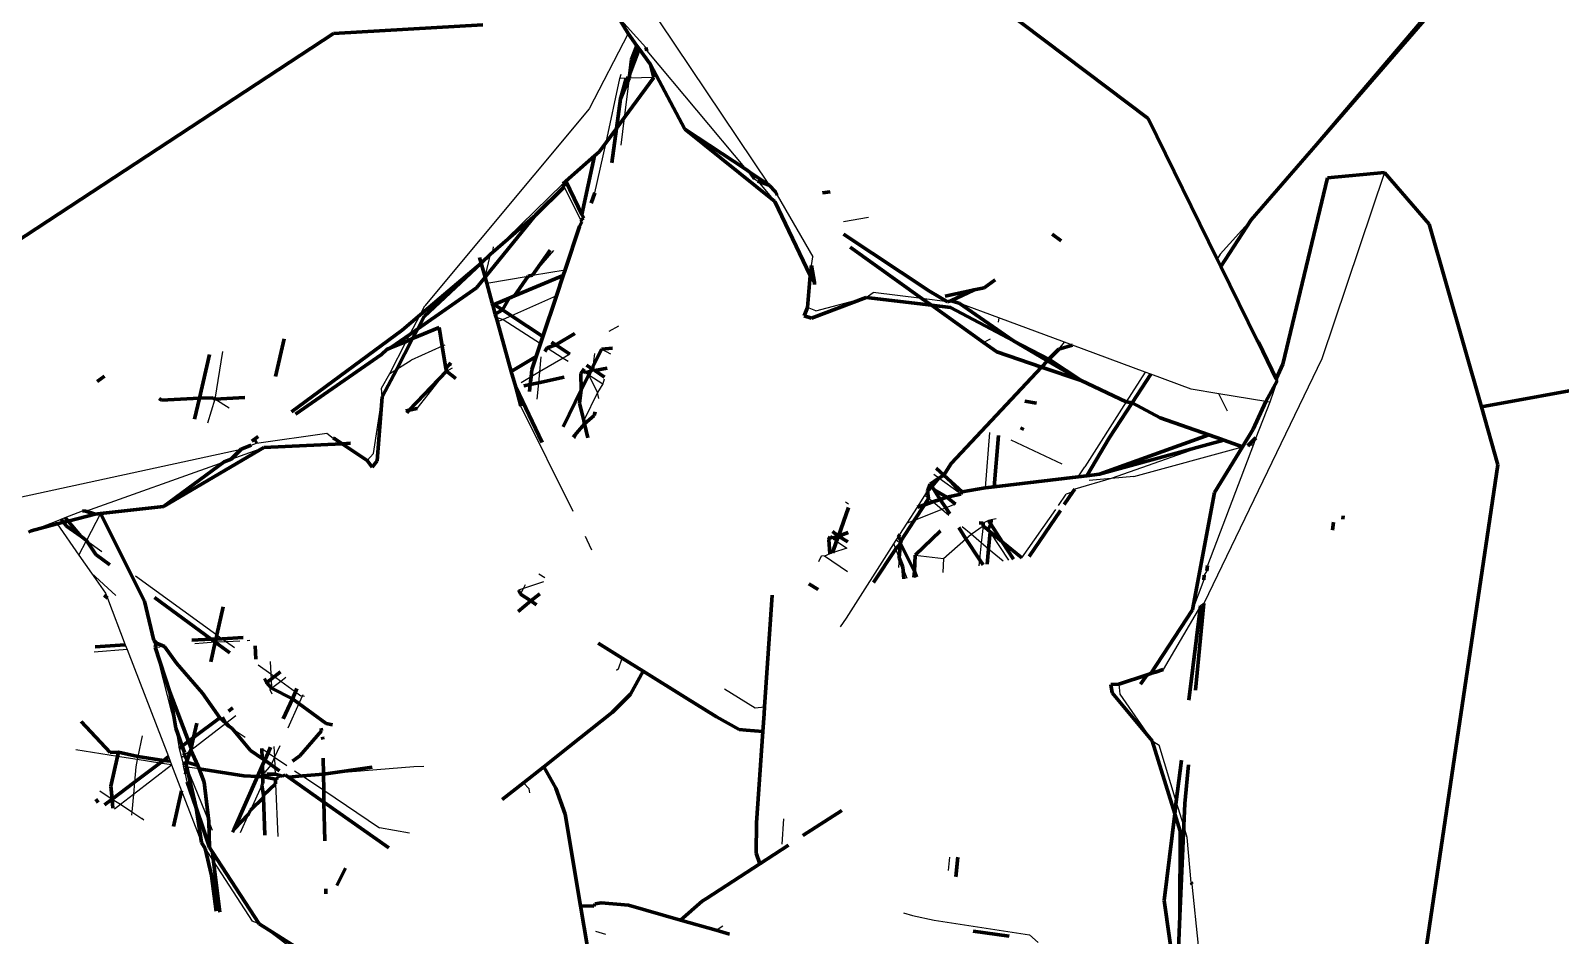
# Model space of a CAD drawing. Header units: millimetres. Extents: x 4307 to 31003, y 2809 to 20009.
# Drawn here: x 11365.02 to 11388.91, y 9350.73 to 9364.86 of the extents above; entities that cross this region are included whole.
import ezdxf

# ---------------------------------------------------------------- set-up
doc = ezdxf.new("R2010")
doc.units = ezdxf.units.MM
doc.layers.add('ProfileEdges', color=7, linetype='Continuous')

msp = doc.modelspace()

# ---------------------------------------------------------------- linework, layer by layer
for p, q in [((11374.251, 9365.884), (11376.559, 9362.45)), ((11384.084, 9361.908), (11387.232, 9365.608)), ((11374.195, 9365.083), (11374.63, 9364.598)), ((11374.356, 9364.816), (11373.747, 9363.64)), ((11374.644, 9364.547), (11376.195, 9362.691)), ((11374.224, 9364.114), (11374.243, 9364.18)), ((11374.325, 9364.117), (11374.224, 9364.114)), ((11374.371, 9364.119), (11374.293, 9363.5)), ((11374.757, 9364.131), (11374.371, 9364.119)), ((11374.009, 9363.113), (11374.224, 9364.114)), ((11373.747, 9363.64), (11371.177, 9360.561)), ((11374.293, 9363.5), (11374.239, 9363.074)), ((11373.836, 9362.329), (11374.009, 9363.113)), ((11372.239, 9361.404), (11373.334, 9362.467)), ((11376.325, 9362.548), (11376.378, 9362.51)), ((11376.378, 9362.51), (11376.647, 9362.194)), ((11386.168, 9362.645), (11385.188, 9359.734)), ((11373.616, 9361.906), (11373.355, 9362.424)), ((11376.684, 9362.291), (11377.239, 9361.331)), ((11377.718, 9361.879), (11378.107, 9361.946)), ((11383.6, 9361.369), (11384.084, 9361.908)), ((11372.119, 9361.009), (11372.205, 9361.372)), ((11372.239, 9361.404), (11372.252, 9361.486)), ((11372.86, 9361.04), (11373.195, 9361.428)), ((11377.219, 9361.193), (11377.239, 9361.331)), ((11383.6, 9361.369), (11383.552, 9361.293)), ((11372.145, 9360.917), (11372.792, 9361.029)), ((11372.86, 9361.04), (11373.37, 9361.128)), ((11371.105, 9360.423), (11371.177, 9360.561)), ((11373.234, 9360.72), (11372.531, 9360.409)), ((11377.287, 9360.485), (11377.153, 9360.536)), ((11377.287, 9360.485), (11378.073, 9360.693)), ((11378.073, 9360.693), (11378.179, 9360.77)), ((11378.943, 9360.677), (11378.179, 9360.77)), ((11379.341, 9360.628), (11378.943, 9360.677)), ((11380.141, 9360.376), (11379.522, 9360.606)), ((11370.943, 9360.117), (11371.105, 9360.423)), ((11372.293, 9360.385), (11372.402, 9360.352)), ((11372.402, 9360.352), (11372.313, 9360.313)), ((11372.531, 9360.409), (11372.402, 9360.352)), ((11372.402, 9360.352), (11372.987, 9359.975)), ((11380.141, 9360.376), (11380.135, 9360.306)), ((11381.171, 9359.994), (11380.141, 9360.376)), ((11370.885, 9360.008), (11370.943, 9360.117)), ((11374.206, 9360.247), (11374.055, 9360.16)), ((11368.019, 9359.848), (11367.901, 9359.103)), ((11370.63, 9359.504), (11370.885, 9360.008)), ((11371.451, 9359.932), (11370.964, 9359.717)), ((11371.493, 9359.95), (11371.451, 9359.932)), ((11373.092, 9359.907), (11373.339, 9359.747)), ((11373.827, 9359.819), (11373.801, 9359.612)), ((11374.084, 9359.806), (11373.936, 9359.886)), ((11379.906, 9359.99), (11379.948, 9360.012)), ((11380.006, 9360.043), (11379.948, 9360.012)), ((11381.079, 9359.884), (11381.171, 9359.994)), ((11381.295, 9359.948), (11381.171, 9359.994)), ((11382.428, 9359.527), (11381.295, 9359.948)), ((11370.74, 9359.574), (11370.964, 9359.717)), ((11371.594, 9359.641), (11371.508, 9359.584)), ((11371.515, 9359.544), (11371.609, 9359.595)), ((11372.991, 9359.765), (11372.968, 9359.53)), ((11373.339, 9359.747), (11372.968, 9359.53)), ((11373.444, 9359.808), (11373.339, 9359.747)), ((11373.339, 9359.747), (11373.417, 9359.697)), ((11385.188, 9359.734), (11383.345, 9355.912)), ((11370.5, 9359.278), (11370.63, 9359.504)), ((11370.63, 9359.504), (11370.74, 9359.574)), ((11371.061, 9358.96), (11371.515, 9359.544)), ((11372.838, 9359.454), (11372.682, 9359.362)), ((11372.968, 9359.53), (11372.838, 9359.454)), ((11372.952, 9359.363), (11372.927, 9359.105)), ((11372.968, 9359.53), (11372.952, 9359.363)), ((11373.69, 9359.52), (11373.74, 9359.488)), ((11373.875, 9359.209), (11373.74, 9359.488)), ((11373.74, 9359.488), (11373.958, 9359.347)), ((11373.958, 9359.347), (11373.875, 9359.209)), ((11373.978, 9359.418), (11373.958, 9359.347)), ((11382.428, 9359.527), (11382.134, 9359.064)), ((11382.517, 9359.494), (11382.428, 9359.527)), ((11383.145, 9359.261), (11382.517, 9359.494)), ((11384.49, 9359.39), (11384.378, 9359.059)), ((11367.901, 9359.103), (11367.787, 9358.733)), ((11368.122, 9358.963), (11367.901, 9359.103)), ((11370.375, 9358.259), (11370.513, 9359.141)), ((11370.513, 9359.141), (11370.5, 9359.278)), ((11373.875, 9359.209), (11373.66, 9358.773)), ((11373.895, 9359.117), (11373.875, 9359.209)), ((11383.579, 9359.19), (11383.145, 9359.261)), ((11383.714, 9358.918), (11383.579, 9359.19)), ((11384.314, 9359.07), (11383.579, 9359.19)), ((11373.495, 9357.349), (11372.68, 9358.996)), ((11382.134, 9359.064), (11381.487, 9358.048)), ((11384.378, 9359.059), (11384.157, 9358.503)), ((11384.378, 9359.059), (11384.314, 9359.07)), ((11368.466, 9358.386), (11368.551, 9358.419)), ((11368.551, 9358.419), (11369.646, 9358.573)), ((11369.646, 9358.573), (11369.745, 9358.496)), ((11373.581, 9358.613), (11373.519, 9358.486)), ((11379.998, 9358.586), (11379.929, 9357.719)), ((11381.132, 9358.089), (11380.335, 9358.465)), ((11383.405, 9358.396), (11381.898, 9357.867)), ((11384.118, 9358.397), (11383.402, 9356.505)), ((11383.629, 9358.474), (11383.405, 9358.396)), ((11384.03, 9358.376), (11384.118, 9358.397)), ((11384.157, 9358.503), (11384.118, 9358.397)), ((11364.592, 9357.518), (11368.311, 9358.325)), ((11368.153, 9358.167), (11368.664, 9358.35)), ((11370.278, 9358.146), (11370.375, 9358.259)), ((11382.251, 9357.899), (11383.949, 9358.361)), ((11365.883, 9357.355), (11368.043, 9358.128)), ((11379.207, 9357.874), (11379.13, 9357.931)), ((11379.283, 9357.919), (11379.522, 9357.64)), ((11381.381, 9357.892), (11381.487, 9358.048)), ((11378.989, 9357.603), (11379.03, 9357.666)), ((11379.522, 9357.64), (11379.207, 9357.874)), ((11381.898, 9357.867), (11381.33, 9357.702)), ((11381.898, 9357.867), (11381.556, 9357.837)), ((11382.251, 9357.899), (11381.898, 9357.867)), ((11377.796, 9357.464), (11377.749, 9357.499)), ((11378.871, 9357.418), (11378.989, 9357.603)), ((11379.046, 9357.555), (11378.989, 9357.603)), ((11379.112, 9357.5), (11379.046, 9357.555)), ((11379.251, 9357.383), (11379.112, 9357.5)), ((11379.464, 9357.467), (11379.315, 9357.408)), ((11379.522, 9357.64), (11379.549, 9357.62)), ((11381.076, 9357.445), (11381.196, 9357.622)), ((11381.301, 9357.658), (11381.196, 9357.622)), ((11365.032, 9357.051), (11365.409, 9357.197)), ((11365.409, 9357.197), (11365.498, 9357.232)), ((11365.409, 9357.197), (11365.437, 9357.156)), ((11365.498, 9357.232), (11365.563, 9357.257)), ((11365.563, 9357.257), (11365.835, 9357.363)), ((11366.115, 9357.318), (11365.896, 9356.898)), ((11378.712, 9357.168), (11378.871, 9357.418)), ((11378.821, 9357.212), (11378.712, 9357.168)), ((11379.251, 9357.383), (11378.821, 9357.212)), ((11379.315, 9357.408), (11379.251, 9357.383)), ((11379.363, 9357.288), (11379.251, 9357.383)), ((11379.98, 9357.209), (11379.9, 9357.167)), ((11380.024, 9357.219), (11379.98, 9357.209)), ((11380.101, 9357.238), (11380.024, 9357.219)), ((11380.5, 9356.627), (11381.032, 9357.381)), ((11365.437, 9357.156), (11365.776, 9356.67)), ((11373.715, 9356.904), (11373.686, 9356.961)), ((11378.598, 9356.99), (11378.712, 9357.168)), ((11379.709, 9356.997), (11379.571, 9357.113)), ((11379.63, 9356.926), (11379.709, 9356.997)), ((11379.709, 9356.997), (11379.896, 9357.126)), ((11379.869, 9356.862), (11379.709, 9356.997)), ((11379.896, 9357.126), (11379.869, 9356.862)), ((11380.302, 9356.591), (11380.007, 9357.034)), ((11365.776, 9356.67), (11365.896, 9356.898)), ((11365.896, 9356.898), (11366.137, 9356.724)), ((11373.788, 9356.747), (11373.715, 9356.904)), ((11377.772, 9356.778), (11377.544, 9356.705)), ((11377.545, 9356.933), (11377.609, 9356.889)), ((11377.609, 9356.889), (11377.772, 9356.778)), ((11377.765, 9355.685), (11378.505, 9356.844)), ((11378.505, 9356.844), (11378.542, 9356.902)), ((11378.533, 9356.77), (11378.505, 9356.844)), ((11378.589, 9356.626), (11378.533, 9356.77)), ((11378.542, 9356.902), (11378.572, 9356.948)), ((11378.608, 9356.853), (11378.542, 9356.902)), ((11379.281, 9356.615), (11379.63, 9356.926)), ((11379.869, 9356.862), (11379.842, 9356.602)), ((11379.984, 9356.765), (11379.869, 9356.862)), ((11380.211, 9356.574), (11379.984, 9356.765)), ((11365.776, 9356.67), (11365.973, 9356.387)), ((11377.332, 9356.569), (11377.372, 9356.657)), ((11377.419, 9356.654), (11377.372, 9356.657)), ((11377.502, 9356.691), (11377.419, 9356.654)), ((11377.778, 9356.41), (11377.419, 9356.654)), ((11377.544, 9356.705), (11377.502, 9356.691)), ((11378.589, 9356.626), (11378.577, 9356.478)), ((11378.712, 9356.306), (11378.644, 9356.481)), ((11378.839, 9356.667), (11379.281, 9356.615)), ((11379.281, 9356.615), (11379.268, 9356.4)), ((11379.842, 9356.602), (11379.833, 9356.504)), ((11366.351, 9356.04), (11365.973, 9356.387)), ((11365.973, 9356.387), (11366.192, 9356.073)), ((11366.661, 9356.345), (11367.933, 9355.424)), ((11373.032, 9356.25), (11372.718, 9356.148)), ((11372.958, 9356.377), (11373.053, 9356.318)), ((11383.343, 9356.285), (11383.17, 9355.816)), ((11383.394, 9356.424), (11383.352, 9356.356)), ((11366.192, 9356.073), (11366.221, 9355.997)), ((11366.221, 9355.997), (11366.501, 9355.27)), ((11372.718, 9356.148), (11372.641, 9356.123)), ((11372.673, 9356.061), (11372.718, 9356.148)), ((11372.718, 9356.148), (11372.751, 9356.211)), ((11383.293, 9355.879), (11382.709, 9354.884)), ((11383.345, 9355.912), (11383.293, 9355.879)), ((11377.671, 9355.547), (11377.765, 9355.685)), ((11367.718, 9355.295), (11367.588, 9355.284)), ((11367.906, 9355.309), (11367.718, 9355.295)), ((11368.084, 9355.315), (11367.906, 9355.309)), ((11367.933, 9355.424), (11368.015, 9355.364)), ((11368.015, 9355.364), (11368.084, 9355.315)), ((11368.291, 9355.326), (11368.084, 9355.315)), ((11368.084, 9355.315), (11368.205, 9355.227)), ((11368.444, 9355.334), (11368.404, 9355.332)), ((11366.53, 9355.195), (11366.017, 9355.151)), ((11366.501, 9355.27), (11366.53, 9355.195)), ((11366.53, 9355.195), (11367.174, 9353.523)), ((11366.97, 9355.232), (11367.041, 9355.238)), ((11367.289, 9353.969), (11366.97, 9355.232)), ((11367.077, 9355.259), (11367.041, 9355.238)), ((11374.206, 9354.895), (11374.261, 9355.06)), ((11368.578, 9354.957), (11368.774, 9354.815)), ((11368.766, 9355.007), (11368.774, 9354.815)), ((11368.774, 9354.815), (11368.831, 9354.774)), ((11368.774, 9354.815), (11368.778, 9354.734)), ((11374.206, 9354.895), (11374.174, 9354.869)), ((11368.757, 9354.571), (11368.784, 9354.592)), ((11368.757, 9354.571), (11368.788, 9354.504)), ((11368.778, 9354.734), (11368.784, 9354.592)), ((11368.784, 9354.592), (11368.929, 9354.703)), ((11368.831, 9354.774), (11368.929, 9354.703)), ((11368.929, 9354.703), (11369.006, 9354.762)), ((11368.929, 9354.703), (11369.16, 9354.536)), ((11375.861, 9354.58), (11376.34, 9354.284)), ((11382.017, 9354.654), (11382.032, 9354.497)), ((11369.213, 9354.35), (11369.037, 9353.964)), ((11369.16, 9354.536), (11369.245, 9354.474)), ((11369.276, 9354.488), (11369.213, 9354.35)), ((11369.302, 9354.461), (11369.245, 9354.474)), ((11382.032, 9354.497), (11382.54, 9353.771)), ((11368.069, 9354.042), (11368.23, 9354.166)), ((11376.34, 9354.284), (11376.483, 9354.3)), ((11366.767, 9353.847), (11366.699, 9353.524)), ((11367.289, 9353.969), (11367.344, 9353.651)), ((11367.523, 9353.623), (11368.069, 9354.042)), ((11368.172, 9353.96), (11368.373, 9353.824)), ((11366.382, 9353.525), (11365.728, 9353.627)), ((11367.344, 9353.651), (11367.377, 9353.51)), ((11367.42, 9353.543), (11367.523, 9353.623)), ((11368.634, 9353.648), (11368.73, 9353.583)), ((11368.823, 9353.678), (11368.83, 9353.516)), ((11368.913, 9353.693), (11368.83, 9353.516)), ((11382.54, 9353.771), (11382.647, 9353.703)), ((11382.915, 9352.822), (11382.647, 9353.703)), ((11366.689, 9353.476), (11366.382, 9353.525)), ((11366.627, 9352.933), (11367.224, 9353.393)), ((11366.689, 9353.476), (11366.665, 9353.36)), ((11366.699, 9353.524), (11366.689, 9353.476)), ((11367.04, 9353.422), (11366.689, 9353.476)), ((11367.224, 9353.393), (11367.04, 9353.422)), ((11367.174, 9353.523), (11367.203, 9353.449)), ((11367.203, 9353.449), (11367.224, 9353.393)), ((11367.224, 9353.393), (11367.38, 9352.99)), ((11367.377, 9353.51), (11367.42, 9353.543)), ((11367.377, 9353.51), (11367.399, 9353.419)), ((11367.399, 9353.419), (11367.411, 9353.368)), ((11367.463, 9353.354), (11367.411, 9353.368)), ((11367.439, 9353.25), (11367.411, 9353.368)), ((11368.778, 9353.395), (11368.648, 9353.243)), ((11368.73, 9353.583), (11368.83, 9353.516)), ((11368.83, 9353.516), (11368.778, 9353.395)), ((11368.83, 9353.516), (11369.025, 9353.384)), ((11368.83, 9353.516), (11368.837, 9353.353)), ((11371.162, 9353.367), (11371.007, 9353.36)), ((11366.665, 9353.36), (11366.644, 9353.123)), ((11367.468, 9353.128), (11367.439, 9353.25)), ((11367.463, 9353.354), (11367.807, 9352.511)), ((11367.508, 9353.354), (11367.463, 9353.354)), ((11367.655, 9353.331), (11367.508, 9353.354)), ((11368.837, 9353.353), (11368.841, 9353.25)), ((11368.957, 9353.219), (11368.89, 9353.189)), ((11369.146, 9353.302), (11369.268, 9353.22)), ((11369.268, 9353.22), (11369.6, 9352.997)), ((11371.007, 9353.36), (11369.595, 9353.246)), ((11366.105, 9352.99), (11366.296, 9352.86)), ((11366.424, 9352.777), (11366.627, 9352.933)), ((11366.627, 9352.933), (11366.602, 9352.658)), ((11366.644, 9353.123), (11366.627, 9352.933)), ((11367.38, 9352.99), (11367.692, 9352.179)), ((11368.633, 9353.077), (11368.456, 9352.688)), ((11368.848, 9353.096), (11368.883, 9352.275)), ((11369.6, 9352.997), (11370.47, 9352.409)), ((11372.806, 9353.017), (11372.719, 9353.115)), ((11372.817, 9352.954), (11372.806, 9353.017)), ((11366.296, 9352.86), (11366.424, 9352.777)), ((11366.333, 9352.708), (11366.424, 9352.777)), ((11366.424, 9352.777), (11366.602, 9352.658)), ((11366.602, 9352.658), (11366.598, 9352.605)), ((11366.602, 9352.658), (11366.76, 9352.553)), ((11383.031, 9352.441), (11382.915, 9352.822)), ((11366.79, 9352.53), (11366.76, 9352.553)), ((11367.807, 9352.511), (11367.856, 9352.372)), ((11368.427, 9352.624), (11368.293, 9352.331)), ((11376.757, 9352.154), (11376.784, 9352.55)), ((11383.086, 9352.261), (11383.031, 9352.441)), ((11368.204, 9352.34), (11368.199, 9352.391)), ((11370.941, 9352.328), (11370.47, 9352.409)), ((11383.146, 9351.554), (11383.086, 9352.261)), ((11367.751, 9352.087), (11367.881, 9351.885)), ((11379.356, 9351.741), (11379.379, 9351.951)), ((11367.881, 9351.885), (11368.481, 9350.951)), ((11383.261, 9350.574), (11383.162, 9351.529)), ((11378.656, 9351.08), (11378.795, 9351.042)), ((11378.795, 9351.042), (11379.131, 9350.97)), ((11368.594, 9350.908), (11368.481, 9350.951)), ((11369.282, 9350.391), (11368.594, 9350.908)), ((11374.004, 9350.746), (11373.851, 9350.789)), ((11375.728, 9350.811), (11375.832, 9350.879)), ((11379.131, 9350.97), (11380.624, 9350.74)), ((11380.624, 9350.74), (11380.756, 9350.621))]:
    msp.add_line(p, q)
at = {"layer": 'ProfileEdges', "lineweight": 211}
for p, q in [((11376.491, 9368.007), (11382.475, 9363.49)), ((11384.084, 9361.908), (11387.372, 9365.697)), ((11374.356, 9364.816), (11374.195, 9365.083)), ((11372.085, 9364.951), (11369.752, 9364.818)), ((11363.523, 9360.73), (11369.752, 9364.818)), ((11374.491, 9364.626), (11374.356, 9364.816)), ((11374.491, 9364.626), (11374.409, 9364.412)), ((11374.525, 9364.579), (11374.491, 9364.626)), ((11374.63, 9364.598), (11374.644, 9364.547)), ((11374.381, 9364.191), (11374.525, 9364.579)), ((11374.409, 9364.412), (11374.381, 9364.191)), ((11374.702, 9364.333), (11374.525, 9364.579)), ((11374.233, 9363.794), (11374.371, 9364.119)), ((11374.325, 9364.117), (11374.233, 9363.794)), ((11374.293, 9363.5), (11374.757, 9364.131)), ((11374.371, 9364.119), (11374.325, 9364.117)), ((11374.381, 9364.191), (11374.371, 9364.119)), ((11374.702, 9364.333), (11374.757, 9364.131)), ((11375.241, 9363.322), (11374.702, 9364.333)), ((11374.233, 9363.794), (11374.171, 9363.335)), ((11374.171, 9363.335), (11374.293, 9363.5)), ((11383.552, 9361.293), (11382.475, 9363.49)), ((11374.009, 9363.113), (11374.171, 9363.335)), ((11374.171, 9363.335), (11374.1, 9362.799)), ((11376.195, 9362.691), (11375.241, 9363.322)), ((11375.241, 9363.322), (11376.647, 9362.194)), ((11373.831, 9362.907), (11373.904, 9362.971)), ((11373.904, 9362.971), (11374.009, 9363.113)), ((11373.38, 9362.508), (11373.831, 9362.907)), ((11373.831, 9362.907), (11373.633, 9361.989)), ((11376.261, 9362.647), (11376.195, 9362.691)), ((11373.334, 9362.467), (11373.38, 9362.508)), ((11373.355, 9362.424), (11373.334, 9362.467)), ((11373.576, 9362.11), (11373.38, 9362.508)), ((11376.559, 9362.45), (11376.261, 9362.647)), ((11376.325, 9362.548), (11376.261, 9362.647)), ((11376.559, 9362.45), (11376.378, 9362.51)), ((11376.559, 9362.45), (11376.653, 9362.345)), ((11385.276, 9362.564), (11384.579, 9359.65)), ((11385.276, 9362.564), (11386.168, 9362.645)), ((11386.862, 9361.839), (11386.168, 9362.645)), ((11372.908, 9361.978), (11373.355, 9362.424)), ((11373.836, 9362.329), (11373.778, 9362.166)), ((11376.684, 9362.291), (11376.653, 9362.345)), ((11377.511, 9362.345), (11377.39, 9362.329)), ((11372.119, 9361.009), (11372.908, 9361.978)), ((11372.239, 9361.404), (11372.908, 9361.978)), ((11373.633, 9361.989), (11373.576, 9362.11)), ((11373.66, 9361.933), (11373.633, 9361.989)), ((11377.196, 9361.037), (11376.647, 9362.194)), ((11373.37, 9361.128), (11373.593, 9361.802)), ((11373.631, 9361.876), (11373.593, 9361.802)), ((11373.66, 9361.933), (11373.616, 9361.906)), ((11373.631, 9361.876), (11373.616, 9361.906)), ((11383.609, 9361.176), (11384.084, 9361.908)), ((11387.679, 9358.984), (11386.862, 9361.839)), ((11379.063, 9360.792), (11377.716, 9361.684)), ((11380.975, 9361.682), (11381.115, 9361.579)), ((11372.033, 9361.318), (11372.057, 9361.232)), ((11372.057, 9361.232), (11372.205, 9361.372)), ((11372.205, 9361.372), (11372.239, 9361.404)), ((11372.86, 9361.04), (11373.137, 9361.432)), ((11378.943, 9360.677), (11377.82, 9361.48)), ((11383.609, 9361.176), (11383.552, 9361.293)), ((11372.057, 9361.232), (11371.105, 9360.423)), ((11371.17, 9360.398), (11372.057, 9361.232)), ((11372.057, 9361.232), (11372.119, 9361.009)), ((11372.581, 9360.718), (11373.339, 9361.036)), ((11372.581, 9360.718), (11372.792, 9361.029)), ((11372.792, 9361.029), (11372.86, 9361.04)), ((11373.234, 9360.72), (11373.339, 9361.036)), ((11373.339, 9361.036), (11373.37, 9361.128)), ((11377.153, 9360.536), (11377.196, 9361.037)), ((11377.196, 9361.037), (11377.219, 9361.193)), ((11377.262, 9360.927), (11377.196, 9361.037)), ((11377.262, 9360.927), (11377.219, 9361.193)), ((11384.176, 9360.021), (11383.609, 9361.176)), ((11371.985, 9360.845), (11371.07, 9360.205)), ((11371.985, 9360.845), (11372.119, 9361.009)), ((11372.145, 9360.917), (11372.119, 9361.009)), ((11372.145, 9360.917), (11372.231, 9360.607)), ((11377.264, 9360.894), (11377.262, 9360.927)), ((11379.341, 9360.628), (11379.063, 9360.792)), ((11379.758, 9360.813), (11379.304, 9360.716)), ((11379.758, 9360.813), (11379.396, 9360.641)), ((11379.916, 9360.847), (11379.758, 9360.813)), ((11380.087, 9360.97), (11379.916, 9360.847)), ((11372.264, 9360.585), (11372.231, 9360.607)), ((11372.231, 9360.607), (11372.24, 9360.575)), ((11372.24, 9360.575), (11372.264, 9360.585)), ((11372.24, 9360.575), (11372.28, 9360.431)), ((11372.264, 9360.585), (11372.495, 9360.682)), ((11372.393, 9360.501), (11372.264, 9360.585)), ((11372.393, 9360.501), (11372.495, 9360.682)), ((11372.495, 9360.682), (11372.581, 9360.718)), ((11373.023, 9360.085), (11373.234, 9360.72)), ((11377.103, 9360.409), (11377.153, 9360.536)), ((11378.073, 9360.693), (11377.218, 9360.373)), ((11378.073, 9360.693), (11379.09, 9360.572)), ((11379.09, 9360.572), (11378.943, 9360.677)), ((11379.09, 9360.572), (11379.386, 9360.537)), ((11379.906, 9359.99), (11379.09, 9360.572)), ((11379.396, 9360.641), (11379.341, 9360.628)), ((11379.386, 9360.537), (11380.373, 9360.019)), ((11379.522, 9360.606), (11379.396, 9360.641)), ((11380.373, 9360.019), (11379.522, 9360.606)), ((11371.105, 9360.423), (11370.824, 9360.182)), ((11371.07, 9360.205), (11371.17, 9360.398)), ((11372.28, 9360.431), (11372.393, 9360.501)), ((11372.293, 9360.385), (11372.28, 9360.431)), ((11372.293, 9360.385), (11372.313, 9360.313)), ((11372.313, 9360.313), (11372.528, 9359.54)), ((11372.531, 9360.409), (11372.393, 9360.501)), ((11373.023, 9360.085), (11372.531, 9360.409)), ((11377.218, 9360.373), (11377.103, 9360.409)), ((11370.824, 9360.182), (11369.098, 9358.907)), ((11370.943, 9360.117), (11370.641, 9359.905)), ((11371.07, 9360.205), (11370.943, 9360.117)), ((11370.989, 9360.052), (11371.403, 9360.225)), ((11370.989, 9360.052), (11371.07, 9360.205)), ((11371.451, 9359.932), (11371.403, 9360.225)), ((11372.987, 9359.975), (11373.023, 9360.085)), ((11373.224, 9359.953), (11373.521, 9360.129)), ((11368.983, 9360.05), (11368.849, 9359.462)), ((11370.586, 9359.883), (11370.501, 9359.801)), ((11370.586, 9359.883), (11370.641, 9359.905)), ((11370.641, 9359.905), (11370.885, 9360.008)), ((11370.74, 9359.574), (11370.989, 9360.052)), ((11370.885, 9360.008), (11370.989, 9360.052)), ((11371.508, 9359.584), (11371.451, 9359.932)), ((11372.919, 9359.772), (11372.987, 9359.975)), ((11373.051, 9359.85), (11373.092, 9359.907)), ((11373.092, 9359.907), (11373.224, 9359.953)), ((11373.224, 9359.953), (11373.156, 9359.998)), ((11373.444, 9359.808), (11373.224, 9359.953)), ((11373.936, 9359.886), (11373.801, 9359.612)), ((11373.936, 9359.886), (11374.111, 9359.904)), ((11380.111, 9359.843), (11379.906, 9359.99)), ((11380.111, 9359.843), (11380.809, 9359.606)), ((11380.373, 9360.019), (11380.903, 9359.706)), ((11380.924, 9359.729), (11380.373, 9360.019)), ((11380.924, 9359.729), (11381.079, 9359.884)), ((11381.295, 9359.948), (11381.079, 9359.884)), ((11384.176, 9360.021), (11384.201, 9359.997)), ((11384.201, 9359.997), (11384.475, 9359.422)), ((11392.562, 9359.875), (11387.679, 9358.984)), ((11367.659, 9359.123), (11367.814, 9359.805)), ((11370.501, 9359.801), (11369.159, 9358.87)), ((11371.508, 9359.584), (11371.584, 9359.671)), ((11371.508, 9359.584), (11371.515, 9359.544)), ((11372.528, 9359.54), (11372.919, 9359.772)), ((11372.852, 9359.569), (11372.919, 9359.772)), ((11373.668, 9359.581), (11373.646, 9359.549)), ((11373.796, 9359.575), (11373.705, 9359.636)), ((11373.801, 9359.612), (11373.796, 9359.575)), ((11374.025, 9359.592), (11373.834, 9359.551)), ((11379.401, 9358.1), (11380.809, 9359.606)), ((11380.809, 9359.606), (11380.903, 9359.706)), ((11380.809, 9359.606), (11381.429, 9359.395)), ((11380.903, 9359.706), (11380.924, 9359.729)), ((11380.903, 9359.706), (11381.429, 9359.395)), ((11381.429, 9359.395), (11380.924, 9359.729)), ((11384.475, 9359.422), (11384.579, 9359.65)), ((11366.178, 9359.463), (11366.063, 9359.382)), ((11370.513, 9359.141), (11370.74, 9359.574)), ((11370.934, 9358.933), (11371.515, 9359.544)), ((11371.515, 9359.544), (11371.663, 9359.429)), ((11372.528, 9359.54), (11372.598, 9359.291)), ((11372.838, 9359.454), (11372.825, 9359.336)), ((11372.952, 9359.363), (11372.825, 9359.336)), ((11372.852, 9359.569), (11372.838, 9359.454)), ((11373.357, 9359.449), (11372.952, 9359.363)), ((11373.646, 9359.549), (11373.616, 9359.505)), ((11373.616, 9359.505), (11373.623, 9359.253)), ((11373.74, 9359.488), (11373.623, 9359.253)), ((11373.646, 9359.549), (11373.69, 9359.52)), ((11373.763, 9359.536), (11373.69, 9359.52)), ((11373.74, 9359.488), (11373.763, 9359.536)), ((11373.763, 9359.536), (11373.796, 9359.575)), ((11373.834, 9359.551), (11373.796, 9359.575)), ((11373.987, 9359.451), (11373.834, 9359.551)), ((11381.429, 9359.395), (11382.134, 9359.064)), ((11382.226, 9359.046), (11382.517, 9359.494)), ((11384.314, 9359.07), (11384.49, 9359.39)), ((11384.475, 9359.422), (11384.49, 9359.39)), ((11367.029, 9359.117), (11367.069, 9359.089)), ((11367.659, 9359.123), (11367.069, 9359.089)), ((11367.583, 9358.793), (11367.659, 9359.123)), ((11367.868, 9359.126), (11367.659, 9359.123)), ((11367.901, 9359.103), (11367.868, 9359.126)), ((11367.901, 9359.103), (11368.366, 9359.131)), ((11370.435, 9358.143), (11370.513, 9359.141)), ((11373.014, 9358.427), (11372.598, 9359.291)), ((11372.598, 9359.291), (11372.68, 9358.996)), ((11372.825, 9359.336), (11372.727, 9359.315)), ((11372.825, 9359.336), (11372.812, 9359.226)), ((11373.623, 9359.253), (11373.339, 9358.675)), ((11373.623, 9359.253), (11373.595, 9359.043)), ((11370.934, 9358.933), (11370.882, 9358.922)), ((11370.896, 9358.89), (11370.934, 9358.933)), ((11371.061, 9358.96), (11370.934, 9358.933)), ((11373.66, 9358.773), (11373.595, 9359.043)), ((11373.821, 9358.848), (11373.838, 9358.91)), ((11380.731, 9359.043), (11380.551, 9359.074)), ((11381.874, 9358.505), (11382.226, 9359.046)), ((11382.134, 9359.064), (11382.226, 9359.046)), ((11382.226, 9359.046), (11382.665, 9358.815)), ((11384.117, 9358.635), (11384.314, 9359.07)), ((11387.937, 9358.08), (11387.679, 9358.984)), ((11373.581, 9358.613), (11373.673, 9358.719)), ((11373.673, 9358.719), (11373.66, 9358.773)), ((11373.673, 9358.719), (11373.821, 9358.848)), ((11373.725, 9358.5), (11373.673, 9358.719)), ((11380.48, 9358.66), (11380.536, 9358.632)), ((11382.665, 9358.815), (11383.422, 9358.547)), ((11383.949, 9358.361), (11384.117, 9358.635)), ((11368.466, 9358.386), (11368.311, 9358.325)), ((11368.574, 9358.52), (11368.476, 9358.448)), ((11368.558, 9358.45), (11368.526, 9358.428)), ((11369.888, 9358.409), (11368.664, 9358.35)), ((11369.745, 9358.496), (11369.771, 9358.488)), ((11369.888, 9358.409), (11369.771, 9358.488)), ((11370.017, 9358.416), (11369.888, 9358.409)), ((11369.888, 9358.409), (11370.278, 9358.146)), ((11373.494, 9358.512), (11373.581, 9358.613)), ((11380.069, 9357.736), (11380.138, 9358.536)), ((11381.517, 9357.908), (11381.874, 9358.505)), ((11381.714, 9357.932), (11383.422, 9358.547)), ((11383.405, 9358.396), (11381.714, 9357.932)), ((11383.656, 9358.465), (11383.405, 9358.396)), ((11383.422, 9358.547), (11383.629, 9358.474)), ((11383.629, 9358.474), (11383.656, 9358.465)), ((11383.656, 9358.465), (11383.949, 9358.361)), ((11384.157, 9358.503), (11384.03, 9358.376)), ((11367.098, 9357.43), (11368.664, 9358.35)), ((11368.153, 9358.167), (11368.043, 9358.128)), ((11368.311, 9358.325), (11368.153, 9358.167)), ((11370.358, 9358.042), (11370.278, 9358.146)), ((11383.511, 9357.648), (11383.949, 9358.361)), ((11368.043, 9358.128), (11367.098, 9357.43)), ((11370.435, 9358.143), (11370.358, 9358.042)), ((11379.166, 9358.026), (11379.283, 9357.919)), ((11379.283, 9357.919), (11379.207, 9357.874)), ((11379.401, 9358.1), (11379.283, 9357.919)), ((11379.283, 9357.919), (11379.57, 9357.656)), ((11381.517, 9357.908), (11381.381, 9357.892)), ((11381.517, 9357.908), (11381.714, 9357.932)), ((11387.937, 9358.08), (11386.767, 9350.174)), ((11379.072, 9357.778), (11379.03, 9357.666)), ((11379.095, 9357.743), (11379.03, 9357.666)), ((11379.046, 9357.555), (11379.03, 9357.666)), ((11379.207, 9357.874), (11379.072, 9357.778)), ((11379.095, 9357.743), (11379.072, 9357.778)), ((11379.207, 9357.874), (11379.095, 9357.743)), ((11379.132, 9357.687), (11379.095, 9357.743)), ((11379.228, 9357.54), (11379.132, 9357.687)), ((11379.132, 9357.687), (11379.329, 9357.574)), ((11379.57, 9357.656), (11379.929, 9357.719)), ((11379.929, 9357.719), (11380.069, 9357.736)), ((11380.069, 9357.736), (11381.381, 9357.892)), ((11381.301, 9357.658), (11381.33, 9357.702)), ((11367.098, 9357.43), (11366.115, 9357.318)), ((11378.821, 9357.212), (11378.98, 9357.455)), ((11378.98, 9357.455), (11378.871, 9357.418)), ((11378.98, 9357.455), (11379.046, 9357.555)), ((11379.112, 9357.5), (11378.98, 9357.455)), ((11379.228, 9357.54), (11379.112, 9357.5)), ((11379.329, 9357.574), (11379.228, 9357.54)), ((11379.315, 9357.408), (11379.228, 9357.54)), ((11379.549, 9357.62), (11379.329, 9357.574)), ((11379.329, 9357.574), (11379.464, 9357.467)), ((11379.57, 9357.656), (11379.549, 9357.62)), ((11381.165, 9357.458), (11381.301, 9357.658)), ((11383.511, 9357.648), (11383.17, 9355.816)), ((11365.498, 9357.232), (11365.538, 9357.182)), ((11365.61, 9357.201), (11365.538, 9357.182)), ((11365.563, 9357.257), (11365.61, 9357.201)), ((11366.029, 9357.31), (11365.61, 9357.201)), ((11365.61, 9357.201), (11365.805, 9356.964)), ((11365.835, 9357.363), (11365.883, 9357.355)), ((11365.883, 9357.355), (11366.029, 9357.31)), ((11366.029, 9357.31), (11366.115, 9357.318)), ((11366.801, 9355.948), (11366.115, 9357.318)), ((11377.795, 9357.413), (11377.637, 9356.967)), ((11378.617, 9356.9), (11378.821, 9357.212)), ((11379.377, 9357.313), (11379.315, 9357.408)), ((11379.98, 9357.209), (11380.018, 9357.152)), ((11380.018, 9357.152), (11380.024, 9357.219)), ((11380.616, 9356.648), (11381.104, 9357.368)), ((11385.521, 9357.281), (11385.514, 9357.23)), ((11364.99, 9357.029), (11365.032, 9357.051)), ((11365.437, 9357.156), (11365.032, 9357.051)), ((11365.538, 9357.182), (11365.437, 9357.156)), ((11365.538, 9357.182), (11365.585, 9357.123)), ((11365.585, 9357.123), (11365.805, 9356.964)), ((11365.805, 9356.964), (11365.896, 9356.898)), ((11377.507, 9356.959), (11377.486, 9356.912)), ((11377.507, 9356.959), (11377.545, 9356.933)), ((11377.637, 9356.967), (11377.544, 9357.04)), ((11377.637, 9356.967), (11377.545, 9356.933)), ((11377.637, 9356.967), (11377.609, 9356.889)), ((11377.788, 9357.022), (11377.637, 9356.967)), ((11377.786, 9356.875), (11377.637, 9356.967)), ((11378.572, 9356.948), (11378.598, 9356.99)), ((11378.839, 9356.667), (11379.23, 9357.051)), ((11379.63, 9356.926), (11379.516, 9357.1)), ((11379.836, 9357.175), (11379.9, 9357.167)), ((11379.896, 9357.126), (11379.9, 9357.167)), ((11379.972, 9357.063), (11379.896, 9357.126)), ((11379.972, 9357.063), (11380.018, 9357.152)), ((11380.007, 9357.034), (11379.972, 9357.063)), ((11379.984, 9356.765), (11380.007, 9357.034)), ((11380.007, 9357.034), (11380.195, 9356.879)), ((11380.018, 9357.152), (11380.195, 9356.879)), ((11385.354, 9357.059), (11385.369, 9357.186)), ((11365.896, 9356.898), (11366.039, 9356.681)), ((11377.486, 9356.912), (11377.502, 9356.691)), ((11377.609, 9356.889), (11377.544, 9356.705)), ((11378.187, 9356.24), (11378.533, 9356.77)), ((11378.533, 9356.77), (11378.608, 9356.853)), ((11378.572, 9356.948), (11378.617, 9356.9)), ((11378.608, 9356.853), (11378.589, 9356.626)), ((11378.608, 9356.853), (11378.617, 9356.9)), ((11378.608, 9356.853), (11378.824, 9356.414)), ((11379.842, 9356.602), (11379.63, 9356.926)), ((11379.963, 9356.528), (11379.984, 9356.765)), ((11380.195, 9356.879), (11380.374, 9356.604)), ((11380.195, 9356.879), (11380.5, 9356.627)), ((11366.039, 9356.681), (11366.26, 9356.519)), ((11378.644, 9356.481), (11378.589, 9356.626)), ((11378.662, 9356.299), (11378.644, 9356.481)), ((11378.824, 9356.414), (11378.839, 9356.667)), ((11379.898, 9356.516), (11379.842, 9356.602)), ((11383.394, 9356.424), (11383.402, 9356.505)), ((11378.818, 9356.319), (11378.824, 9356.414)), ((11378.824, 9356.414), (11378.859, 9356.325)), ((11383.343, 9356.285), (11383.352, 9356.356)), ((11366.169, 9356.045), (11366.221, 9355.997)), ((11366.956, 9356.007), (11367.844, 9355.355)), ((11372.673, 9356.061), (11372.641, 9356.123)), ((11372.673, 9356.061), (11372.835, 9355.953)), ((11372.974, 9356.065), (11372.835, 9355.953)), ((11376.605, 9356.042), (11376.483, 9354.3)), ((11377.177, 9356.222), (11377.324, 9356.132)), ((11366.945, 9355.337), (11366.801, 9355.948)), ((11368.032, 9355.862), (11367.933, 9355.424)), ((11372.835, 9355.953), (11372.635, 9355.791)), ((11372.835, 9355.953), (11372.921, 9355.895)), ((11382.519, 9354.821), (11383.17, 9355.816)), ((11383.111, 9354.404), (11383.293, 9355.879)), ((11383.216, 9354.562), (11383.345, 9355.912)), ((11366.945, 9355.337), (11366.991, 9355.295)), ((11366.991, 9355.295), (11366.953, 9355.304)), ((11366.97, 9355.232), (11366.991, 9355.295)), ((11367.077, 9355.259), (11366.991, 9355.295)), ((11367.844, 9355.355), (11367.54, 9355.339)), ((11367.906, 9355.309), (11367.836, 9355)), ((11367.918, 9355.359), (11367.844, 9355.355)), ((11367.844, 9355.355), (11367.906, 9355.309)), ((11367.918, 9355.359), (11367.906, 9355.309)), ((11367.906, 9355.309), (11368.133, 9355.143)), ((11367.933, 9355.424), (11367.918, 9355.359)), ((11368.015, 9355.364), (11367.918, 9355.359)), ((11368.34, 9355.382), (11368.015, 9355.364)), ((11374.261, 9355.06), (11373.886, 9355.294)), ((11366.501, 9355.27), (11366.033, 9355.236)), ((11367.195, 9354.53), (11366.97, 9355.232)), ((11367.077, 9355.259), (11367.112, 9355.244)), ((11367.112, 9355.244), (11367.299, 9354.982)), ((11368.538, 9355.043), (11368.528, 9355.25)), ((11374.589, 9354.855), (11374.261, 9355.06)), ((11367.299, 9354.982), (11367.707, 9354.511)), ((11368.925, 9354.845), (11368.831, 9354.774)), ((11374.589, 9354.855), (11374.391, 9354.496)), ((11375.239, 9354.45), (11374.589, 9354.855)), ((11382.458, 9354.801), (11382.017, 9354.654)), ((11382.356, 9354.656), (11382.458, 9354.801)), ((11382.458, 9354.801), (11382.519, 9354.821)), ((11382.519, 9354.821), (11382.588, 9354.84)), ((11382.709, 9354.884), (11382.588, 9354.84)), ((11368.677, 9354.743), (11368.706, 9354.68)), ((11368.778, 9354.734), (11368.706, 9354.68)), ((11368.706, 9354.68), (11368.784, 9354.592)), ((11368.831, 9354.774), (11368.778, 9354.734)), ((11368.784, 9354.592), (11369.11, 9354.425)), ((11369.16, 9354.536), (11369.182, 9354.584)), ((11381.892, 9354.647), (11382.017, 9354.654)), ((11381.892, 9354.647), (11381.911, 9354.516)), ((11367.195, 9354.53), (11367.49, 9353.761)), ((11367.289, 9353.969), (11367.195, 9354.53)), ((11367.978, 9354.13), (11367.707, 9354.511)), ((11368.969, 9354.112), (11369.11, 9354.425)), ((11369.11, 9354.425), (11369.16, 9354.536)), ((11369.11, 9354.425), (11369.213, 9354.35)), ((11369.213, 9354.35), (11369.637, 9354.038)), ((11374.112, 9354.215), (11374.391, 9354.496)), ((11375.733, 9354.142), (11375.239, 9354.45)), ((11381.911, 9354.516), (11382.54, 9353.771)), ((11367.978, 9354.13), (11367.568, 9353.821)), ((11367.978, 9354.13), (11368.069, 9354.042)), ((11368.02, 9354.14), (11368.069, 9354.042)), ((11368.181, 9354.283), (11368.115, 9354.234)), ((11374.112, 9354.215), (11373.43, 9353.676)), ((11375.733, 9354.142), (11376.088, 9353.945)), ((11376.476, 9354.191), (11376.456, 9353.916)), ((11376.483, 9354.3), (11376.476, 9354.191)), ((11366.263, 9353.589), (11365.812, 9354.069)), ((11367.387, 9353.684), (11367.289, 9353.969)), ((11367.62, 9354.046), (11367.568, 9353.821)), ((11368.069, 9354.042), (11368.111, 9354.001)), ((11368.111, 9354.001), (11368.172, 9353.96)), ((11368.172, 9353.96), (11368.459, 9353.62)), ((11369.228, 9353.532), (11369.566, 9353.924)), ((11369.566, 9353.924), (11369.559, 9353.964)), ((11369.737, 9354.018), (11369.637, 9354.038)), ((11376.197, 9353.937), (11376.088, 9353.945)), ((11376.456, 9353.916), (11376.197, 9353.937)), ((11376.456, 9353.916), (11376.357, 9352.488)), ((11367.387, 9353.684), (11367.344, 9353.651)), ((11367.49, 9353.761), (11367.387, 9353.684)), ((11367.424, 9353.589), (11367.387, 9353.684)), ((11367.523, 9353.623), (11367.466, 9353.47)), ((11367.568, 9353.821), (11367.49, 9353.761)), ((11367.49, 9353.761), (11367.531, 9353.654)), ((11367.531, 9353.654), (11367.523, 9353.623)), ((11367.523, 9353.623), (11367.635, 9353.383)), ((11367.568, 9353.821), (11367.531, 9353.654)), ((11368.459, 9353.62), (11368.639, 9353.492)), ((11368.639, 9353.492), (11368.634, 9353.648)), ((11368.73, 9353.583), (11368.769, 9353.669)), ((11369.583, 9353.829), (11369.584, 9353.792)), ((11373.43, 9353.676), (11373.036, 9353.365)), ((11382.54, 9353.771), (11382.891, 9352.628)), ((11366.397, 9353.593), (11366.263, 9353.589)), ((11366.276, 9353.063), (11366.382, 9353.525)), ((11366.382, 9353.525), (11366.397, 9353.593)), ((11366.699, 9353.524), (11366.397, 9353.593)), ((11367.04, 9353.422), (11366.644, 9353.123)), ((11367.097, 9353.464), (11366.699, 9353.524)), ((11367.097, 9353.464), (11367.04, 9353.422)), ((11367.174, 9353.523), (11367.097, 9353.464)), ((11367.203, 9353.449), (11367.097, 9353.464)), ((11367.449, 9353.412), (11367.399, 9353.419)), ((11367.42, 9353.543), (11367.424, 9353.589)), ((11367.466, 9353.47), (11367.42, 9353.543)), ((11367.449, 9353.412), (11367.466, 9353.47)), ((11367.48, 9353.431), (11367.449, 9353.412)), ((11367.449, 9353.412), (11367.463, 9353.354)), ((11367.466, 9353.47), (11367.48, 9353.431)), ((11367.635, 9353.383), (11367.48, 9353.431)), ((11367.635, 9353.383), (11367.655, 9353.331)), ((11368.564, 9353.21), (11368.643, 9353.387)), ((11368.639, 9353.492), (11368.678, 9353.465)), ((11368.643, 9353.387), (11368.678, 9353.465)), ((11368.648, 9353.243), (11368.643, 9353.387)), ((11368.678, 9353.465), (11368.73, 9353.583)), ((11368.678, 9353.465), (11368.778, 9353.395)), ((11368.778, 9353.395), (11368.837, 9353.353)), ((11369.114, 9353.449), (11369.228, 9353.532)), ((11369.59, 9353.497), (11369.595, 9353.246)), ((11382.915, 9352.822), (11382.995, 9353.466)), ((11383.046, 9352.792), (11383.103, 9353.392)), ((11367.463, 9353.354), (11367.439, 9353.25)), ((11367.607, 9352.72), (11367.463, 9353.354)), ((11367.607, 9352.72), (11367.468, 9353.128)), ((11367.655, 9353.331), (11367.734, 9353.125)), ((11368.354, 9353.224), (11367.655, 9353.331)), ((11368.199, 9352.391), (11368.564, 9353.21)), ((11368.564, 9353.21), (11368.354, 9353.224)), ((11368.649, 9353.205), (11368.564, 9353.21)), ((11368.649, 9353.205), (11368.647, 9353.108)), ((11368.648, 9353.243), (11368.649, 9353.205)), ((11368.69, 9353.202), (11368.649, 9353.205)), ((11368.711, 9353.247), (11368.69, 9353.202)), ((11368.845, 9353.17), (11368.69, 9353.202)), ((11368.841, 9353.25), (11368.711, 9353.247)), ((11368.837, 9353.353), (11368.911, 9353.301)), ((11368.957, 9353.219), (11368.841, 9353.25)), ((11368.89, 9353.189), (11368.845, 9353.17)), ((11368.845, 9353.17), (11368.848, 9353.096)), ((11369, 9353.238), (11368.957, 9353.219)), ((11369, 9353.238), (11369.05, 9353.202)), ((11369.268, 9353.22), (11369.05, 9353.202)), ((11369.05, 9353.202), (11369.603, 9352.812)), ((11369.595, 9353.246), (11369.268, 9353.22)), ((11370.357, 9353.357), (11369.595, 9353.246)), ((11369.595, 9353.246), (11369.6, 9352.997)), ((11373.036, 9353.365), (11372.719, 9353.115)), ((11373.036, 9353.365), (11373.225, 9353.03)), ((11366.276, 9353.063), (11366.296, 9352.86)), ((11366.644, 9353.123), (11366.296, 9352.86)), ((11367.38, 9352.99), (11367.253, 9352.429)), ((11367.734, 9353.125), (11367.807, 9352.511)), ((11368.633, 9353.077), (11368.647, 9353.108)), ((11368.658, 9352.922), (11368.633, 9353.077)), ((11368.658, 9352.922), (11368.848, 9353.096)), ((11368.659, 9352.885), (11368.658, 9352.922)), ((11369.6, 9352.997), (11369.603, 9352.812)), ((11372.719, 9353.115), (11372.387, 9352.852)), ((11373.37, 9352.624), (11373.225, 9353.03)), ((11366.075, 9352.808), (11366.043, 9352.86)), ((11366.296, 9352.86), (11366.176, 9352.769)), ((11366.296, 9352.86), (11366.309, 9352.717)), ((11367.721, 9352.385), (11367.607, 9352.72)), ((11367.607, 9352.72), (11367.692, 9352.179)), ((11368.427, 9352.624), (11368.456, 9352.688)), ((11368.456, 9352.688), (11368.659, 9352.885)), ((11368.679, 9352.295), (11368.659, 9352.885)), ((11369.603, 9352.812), (11369.616, 9352.206)), ((11369.603, 9352.812), (11370.618, 9352.096)), ((11377.084, 9352.288), (11377.689, 9352.682)), ((11382.891, 9352.628), (11382.915, 9352.822)), ((11383.031, 9352.441), (11383.046, 9352.792)), ((11367.807, 9352.511), (11367.816, 9352.104)), ((11368.199, 9352.391), (11368.427, 9352.624)), ((11373.37, 9352.624), (11373.609, 9351.19)), ((11376.357, 9352.488), (11376.353, 9352.013)), ((11382.724, 9351.274), (11382.891, 9352.628)), ((11382.891, 9352.628), (11382.974, 9352.36)), ((11382.97, 9351.03), (11383.031, 9352.441)), ((11367.692, 9352.179), (11367.751, 9352.087)), ((11367.816, 9352.104), (11367.721, 9352.385)), ((11368.176, 9352.342), (11368.199, 9352.391)), ((11382.974, 9352.36), (11382.97, 9351.03)), ((11367.751, 9352.087), (11367.847, 9351.666)), ((11367.864, 9352.031), (11367.816, 9352.104)), ((11368.594, 9350.908), (11367.864, 9352.031)), ((11367.864, 9352.031), (11367.881, 9351.885)), ((11376.41, 9351.849), (11376.353, 9352.013)), ((11376.41, 9351.849), (11376.858, 9352.14)), ((11379.471, 9351.645), (11379.503, 9351.952)), ((11367.881, 9351.885), (11367.975, 9351.093)), ((11369.938, 9351.781), (11369.804, 9351.51)), ((11375.58, 9351.308), (11376.41, 9351.849)), ((11367.92, 9351.108), (11367.847, 9351.666)), ((11369.631, 9351.456), (11369.632, 9351.379)), ((11383.162, 9351.529), (11383.146, 9351.554)), ((11373.819, 9351.184), (11373.838, 9351.225)), ((11373.838, 9351.225), (11373.932, 9351.239)), ((11374.359, 9351.204), (11373.932, 9351.239)), ((11375.511, 9351.263), (11375.173, 9350.97)), ((11375.511, 9351.263), (11375.58, 9351.308)), ((11382.724, 9351.274), (11382.921, 9349.895)), ((11373.609, 9351.19), (11373.819, 9351.184)), ((11373.609, 9351.19), (11373.717, 9350.546)), ((11375.173, 9350.97), (11374.359, 9351.204)), ((11382.921, 9349.895), (11382.97, 9351.03)), ((11368.594, 9350.908), (11369.399, 9350.402)), ((11375.728, 9350.811), (11375.173, 9350.97)), ((11375.939, 9350.75), (11375.728, 9350.811)), ((11379.741, 9350.798), (11380.303, 9350.719))]:
    msp.add_line(p, q, dxfattribs=at)

doc.saveas('drawing.dxf')
